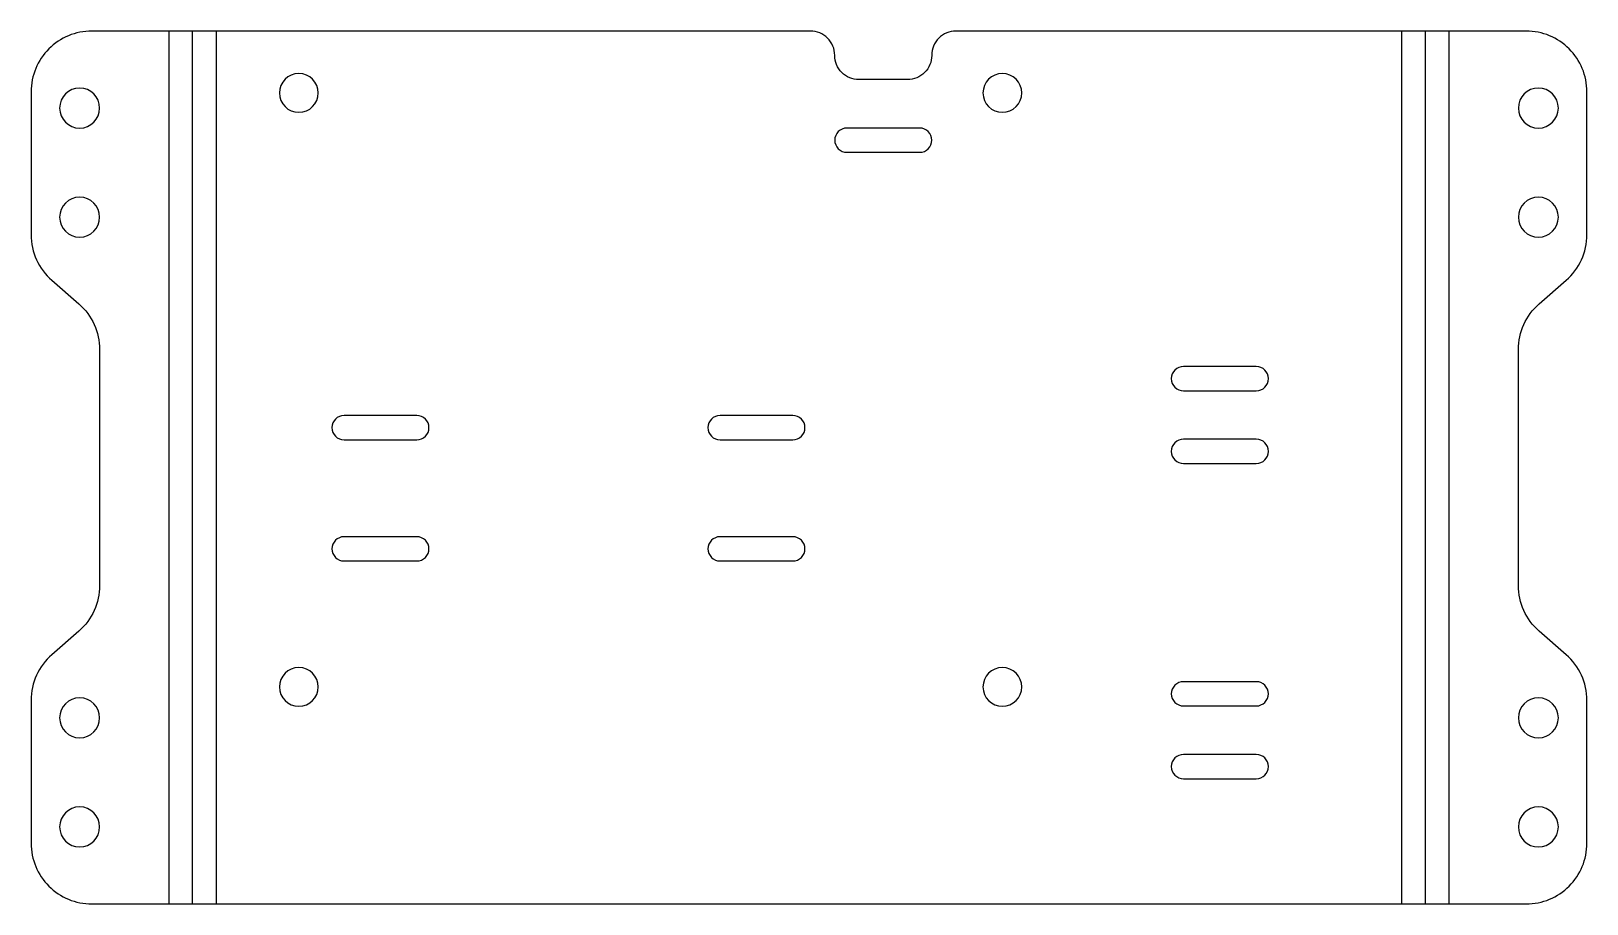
# Model space of a CAD drawing. Header units: millimetres. Extents: x -5 to 123, y 0 to 72.
import ezdxf

# ---------------------------------------------------------------- set-up
doc = ezdxf.new("R2010")
doc.units = ezdxf.units.MM
doc.header["$MEASUREMENT"] = 0
for name, color, linetype in [('BEND', 7, 'Continuous'), ('BEND_EXTENT', 7, 'Continuous'), ('INTERIOR_PROFILES', 7, 'Continuous'), ('OUTER_PROFILES', 7, 'Continuous')]:
    doc.layers.add(name, color=color, linetype=linetype)

msp = doc.modelspace()

# ---------------------------------------------------------------- linework, layer by layer
at = {"layer": 'BEND'}
for p, q in [((8.31, 0), (8.31, 72)), ((109.94, 72), (109.94, 0))]:
    msp.add_line(p, q, dxfattribs=at)
at = {"layer": 'BEND_EXTENT'}
for p, q in [((6.37, 0), (6.37, 72)), ((10.26, 72), (10.26, 0)), ((108, 0), (108, 72)), ((111.89, 72), (111.89, 0))]:
    msp.add_line(p, q, dxfattribs=at)
at = {"layer": 'INTERIOR_PROFILES'}
for points in [[(68.25, 64), (62.25, 64, 1), (62.25, 62), (68.25, 62, 1)], [(96, 44.33), (90, 44.33, 1), (90, 42.33), (96, 42.33, 1)], [(26.8, 40.29), (20.8, 40.29, 1), (20.8, 38.29), (26.8, 38.29, 1)], [(51.8, 38.29), (57.8, 38.29, 1), (57.8, 40.29), (51.8, 40.29, 1)], [(96, 38.33), (90, 38.33, 1), (90, 36.33), (96, 36.33, 1)], [(20.8, 28.29), (26.8, 28.29, 1), (26.8, 30.29), (20.8, 30.29, 1)], [(51.8, 28.29), (57.8, 28.29, 1), (57.8, 30.29), (51.8, 30.29, 1)], [(96, 18.33), (90, 18.33, 1), (90, 16.33), (96, 16.33, 1)], [(90, 10.33), (96, 10.33, 1), (96, 12.33), (90, 12.33, 1)]]:
    msp.add_lwpolyline(points, format="xyb", close=True, dxfattribs=at)
at = {"layer": 'INTERIOR_PROFILES', "extrusion": (0, 0, -1)}
for centre, radius in [((-17.07, 66.9), 1.6), ((-75.07, 66.9), 1.6), ((1, 65.65), 1.65), ((-119.26, 65.65), 1.65), ((1, 56.65), 1.65), ((-119.26, 56.65), 1.65), ((-17.07, 17.9), 1.6), ((-75.07, 17.9), 1.6), ((1, 15.35), 1.65), ((-119.26, 15.35), 1.65), ((1, 6.35), 1.65), ((-119.26, 6.35), 1.65)]:
    msp.add_circle(centre, radius, dxfattribs=at)
at = {"layer": 'OUTER_PROFILES'}
msp.add_lwpolyline([(121.55, 51.44, 0.216468), (123.26, 55.21), (123.26, 67, 0.414214), (118.26, 72), (71.25, 72, 0.414214), (69.25, 70, -0.414214), (67.25, 68), (63.25, 68, -0.414214), (61.25, 70, 0.414214), (59.25, 72), (0, 72, 0.414214), (-5, 67), (-5, 55.21, 0.216468), (-3.29, 51.44), (-1.06, 49.49, -0.216468), (0.65, 45.73), (0.65, 26.27, -0.216468), (-1.06, 22.51), (-3.29, 20.56, 0.216468), (-5, 16.79), (-5, 5, 0.414214), (0, 0), (118.26, 0, 0.414214), (123.26, 5), (123.26, 16.79, 0.216468), (121.55, 20.56), (119.32, 22.51, -0.216468), (117.61, 26.27), (117.61, 45.73, -0.216468), (119.32, 49.49)], format="xyb", close=True, dxfattribs=at)

doc.saveas('drawing.dxf')
